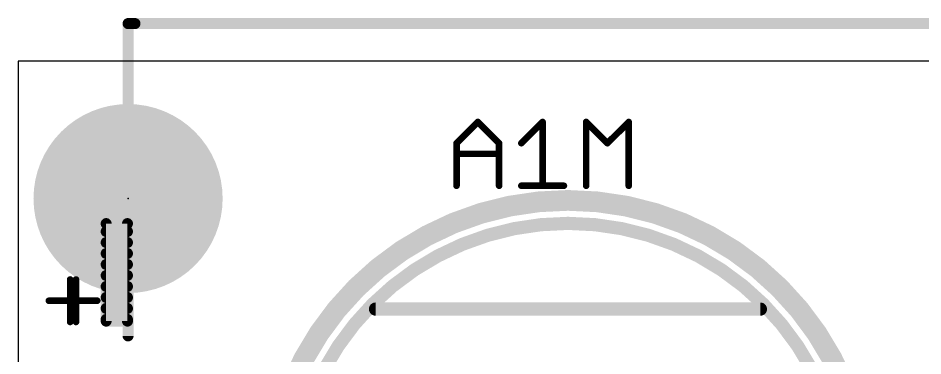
# Model space of a CAD drawing. Extents: x -2.2 to 51.7, y -0.4 to 51.
# Drawn here: x 0 to 10.45, y 47.08 to 50.98 of the extents above; entities that cross this region are included whole.
import ezdxf

# ---------------------------------------------------------------- set-up
doc = ezdxf.new("R2010")
doc.units = 0
for name, color, linetype in [('17', 94, 'CONTINUOUS'), ('20', 178, 'CONTINUOUS'), ('21', 250, 'CONTINUOUS'), ('22', 250, 'CONTINUOUS'), ('23', 178, 'CONTINUOUS'), ('253', 6, 'CONTINUOUS'), ('41', 14, 'CONTINUOUS')]:
    doc.layers.add(name, color=color, linetype=linetype)

# ---------------------------------------------------------------- blocks, each defined once
blk = doc.blocks.new('ROUNDP')
at = {"const_width": 0.5}
blk.add_lwpolyline([(0, -0.25, 1), (0, 0.25, 1), (0, -0.25)], format="xyb", dxfattribs=at)

msp = doc.modelspace()

# ---------------------------------------------------------------- linework, layer by layer
at = {"layer": '20'}
for p, q in [((0, 50.4825), (0, 34.6075)), ((49.53, 50.4825), (0, 50.4825))]:
    msp.add_line(p, q, dxfattribs=at)
at = {"layer": '21'}
for points, const_width in [([(1.27, 50.9493, 1), (1.27, 50.8858)], 0.0635), ([(1.3017, 50.9175, 1), (1.2383, 50.9175)], 0.0635), ([(1.35, 50.9493, 1), (1.35, 50.8858)], 0.0635), ([(1.35, 50.8858, 1), (1.35, 50.9493)], 0.0635), ([(5.3223, 49.7938, 1), (5.2954, 49.7669)], 0.0381), ([(5.3223, 49.7669, 1), (5.2954, 49.7938)], 0.0381), ([(6.0763, 49.7803, 1), (6.0382, 49.7803)], 0.0381), ([(6.0707, 49.7669, 1), (6.0438, 49.7938)], 0.0381), ([(6.579, 49.7803, 1), (6.5409, 49.7803)], 0.0381), ([(6.5734, 49.7938, 1), (6.5465, 49.7669)], 0.0381), ([(7.0705, 49.7803, 1), (7.0324, 49.7803)], 0.0381), ([(7.0649, 49.7669, 1), (7.0379, 49.7938)], 0.0381), ([(5.0496, 49.5481, 1), (5.0766, 49.5211)], 0.0381), ([(5.0822, 49.5346, 1), (5.0441, 49.5346)], 0.0381), ([(5.5736, 49.5346, 1), (5.5355, 49.5346)], 0.0381), ([(5.5411, 49.5211, 1), (5.5681, 49.5481)], 0.0381), ([(5.798, 49.5481, 1), (5.825, 49.5211)], 0.0381), ([(6.7922, 49.5481, 1), (6.8191, 49.5211)], 0.0381), ([(6.7922, 49.5211, 1), (6.8191, 49.5481)], 0.0381), ([(5.0631, 49.4308, 1), (5.0631, 49.3927)], 0.0381), ([(5.5546, 49.3927, 1), (5.5546, 49.4308)], 0.0381), ([(5.0441, 49.0431, 1), (5.0822, 49.0431)], 0.0381), ([(5.5355, 49.0431, 1), (5.5736, 49.0431)], 0.0381), ([(5.8115, 49.0622, 1), (5.8115, 49.0241)], 0.0381), ([(6.0382, 49.0431, 1), (6.0763, 49.0431)], 0.0381), ([(6.303, 49.0241, 1), (6.303, 49.0622)], 0.0381), ([(6.5409, 49.0431, 1), (6.579, 49.0431)], 0.0381), ([(7.0324, 49.0431, 1), (7.0705, 49.0431)], 0.0381), ([(6.35, 41.9175, 1), (6.35, 48.9175, 1), (6.35, 41.9175)], 0.1524), ([(6.35, 42.2267, 1), (6.35, 48.6083, 1), (6.35, 42.2267)], 0.1524), ([(0.6204, 47.96, 1), (0.5823, 47.96)], 0.0381), ([(0.3556, 47.7333, 1), (0.3556, 47.6952)], 0.0381), ([(0.8471, 47.6952, 1), (0.8471, 47.7333)], 0.0381), ([(4.1275, 47.6556, 1), (4.1275, 47.5794)], 0.0762), ([(8.5725, 47.5794, 1), (8.5725, 47.6556)], 0.0762), ([(0.5823, 47.4685, 1), (0.6204, 47.4685)], 0.0381), ([(1.2383, 47.3075, 1), (1.3017, 47.3075)], 0.0635)]:
    msp.add_lwpolyline(points, format="xyb", dxfattribs=dict(at, const_width=const_width))
for points, const_width in [([(1.35, 50.9175), (1.27, 50.9175)], 0.127), ([(1.27, 50.9175), (1.27, 47.3075)], 0.127), ([(11.35, 50.9175), (1.35, 50.9175)], 0.127), ([(5.0631, 49.5346), (5.3088, 49.7803)], 0.0762), ([(5.3088, 49.7803), (5.5546, 49.5346)], 0.0762), ([(5.8115, 49.5346), (6.0573, 49.7803)], 0.0762), ([(6.0573, 49.7803), (6.0573, 49.0431)], 0.0762), ([(6.5599, 49.0431), (6.5599, 49.7803)], 0.0762), ([(6.5599, 49.7803), (6.8057, 49.5346)], 0.0762), ([(6.8057, 49.5346), (7.0514, 49.7803)], 0.0762), ([(7.0514, 49.7803), (7.0514, 49.0431)], 0.0762), ([(5.0631, 49.0431), (5.0631, 49.5346)], 0.0762), ([(5.5546, 49.5346), (5.5546, 49.0431)], 0.0762), ([(5.0631, 49.4117), (5.5546, 49.4117)], 0.0762), ([(5.8115, 49.0431), (6.303, 49.0431)], 0.0762), ([(0.6013, 47.96), (0.6013, 47.4685)], 0.0762), ([(0.3556, 47.7142), (0.8471, 47.7142)], 0.0762), ([(4.1275, 47.6175), (8.5725, 47.6175)], 0.1524)]:
    msp.add_lwpolyline(points, dxfattribs=dict(at, const_width=const_width))
at = {"layer": '22', "const_width": 0.0381}
for points in [[(0.6877, 47.96, 1), (0.6496, 47.96)], [(0.4229, 47.7333, 1), (0.4229, 47.6952)], [(0.9144, 47.6952, 1), (0.9144, 47.7333)], [(0.6496, 47.4685, 1), (0.6877, 47.4685)]]:
    msp.add_lwpolyline(points, format="xyb", dxfattribs=at)
at = {"layer": '22', "const_width": 0.0762}
for points in [[(0.6687, 47.96), (0.6687, 47.4685)], [(0.9144, 47.7142), (0.4229, 47.7142)]]:
    msp.add_lwpolyline(points, dxfattribs=at)
at = {"layer": '23'}
msp.add_point((1.27, 48.895), dxfattribs=at)
at = {"layer": '253', "const_width": 0.127}
msp.add_lwpolyline([(6.35, 42.0175, 1), (6.35, 48.8175, 1), (6.35, 42.0175)], format="xyb", dxfattribs=at)
at = {"layer": '41', "const_width": 0.0635}
for points in [[(1.017, 48.6373, 1), (1.017, 48.5737)], [(1.0488, 48.6055, 1), (0.9853, 48.6055)], [(1.2948, 48.6055, 1), (1.2313, 48.6055)], [(1.263, 48.5737, 1), (1.263, 48.6373)], [(1.017, 48.5458, 1), (1.017, 48.4823)], [(1.263, 48.4823, 1), (1.263, 48.5458)], [(1.017, 48.4188, 1), (1.017, 48.3552)], [(1.263, 48.3552, 1), (1.263, 48.4188)], [(1.017, 48.2918, 1), (1.017, 48.2283)], [(1.263, 48.2283, 1), (1.263, 48.2918)], [(1.017, 48.1648, 1), (1.017, 48.1013)], [(1.263, 48.1013, 1), (1.263, 48.1648)], [(1.017, 48.0378, 1), (1.017, 47.9742)], [(1.263, 47.9742, 1), (1.263, 48.0378)], [(1.017, 47.9108, 1), (1.017, 47.8473)], [(1.263, 47.8473, 1), (1.263, 47.9108)], [(1.017, 47.7838, 1), (1.017, 47.7203)], [(1.263, 47.7203, 1), (1.263, 47.7838)], [(1.017, 47.6568, 1), (1.017, 47.5932)], [(1.263, 47.5932, 1), (1.263, 47.6568)], [(1.017, 47.5298, 1), (1.017, 47.4663)], [(1.017, 47.5103, 1), (1.017, 47.4468)], [(1.263, 47.4663, 1), (1.263, 47.5298)], [(1.263, 47.4468, 1), (1.263, 47.5103)], [(0.9853, 47.4785, 1), (1.0488, 47.4785)], [(1.2313, 47.4785, 1), (1.2948, 47.4785)]]:
    msp.add_lwpolyline(points, format="xyb", dxfattribs=at)
at = {"layer": '41', "const_width": 0.127}
for points in [[(1.263, 48.6055), (1.017, 48.6055)], [(1.017, 48.6055), (1.017, 47.4785)], [(1.263, 47.4785), (1.263, 48.6055)], [(1.017, 48.514), (1.263, 48.514)], [(1.017, 48.387), (1.263, 48.387)], [(1.017, 48.26), (1.263, 48.26)], [(1.017, 48.133), (1.263, 48.133)], [(1.017, 48.006), (1.263, 48.006)], [(1.017, 47.879), (1.263, 47.879)], [(1.017, 47.752), (1.263, 47.752)], [(1.017, 47.625), (1.263, 47.625)], [(1.017, 47.498), (1.263, 47.498)], [(1.017, 47.4785), (1.263, 47.4785)]]:
    msp.add_lwpolyline(points, dxfattribs=at)

# ---------------------------------------------------------------- block references
at = {"layer": '17', "xscale": 2.1844, "yscale": 2.1844, "rotation": 90}
msp.add_blockref('ROUNDP', (1.27, 48.895), dxfattribs=at)
msp.add_blockref('ROUNDP', (1.27, 48.895), dxfattribs=at)

doc.saveas('drawing.dxf')
